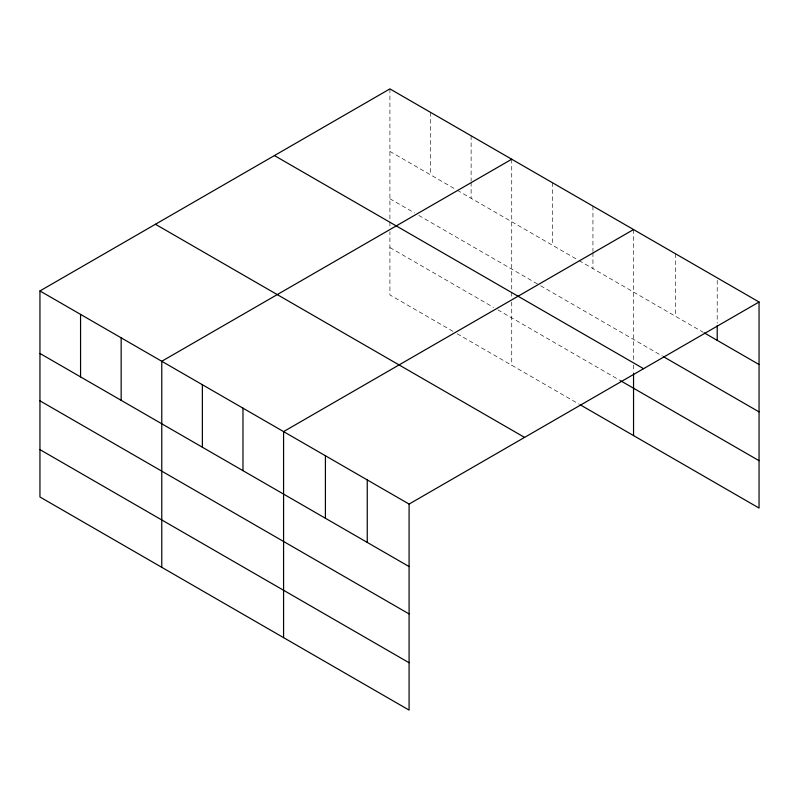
<?xml version="1.0" encoding="UTF-8"?>
<svg xmlns="http://www.w3.org/2000/svg" width="799" height="799" viewBox="0 0 799 799"><rect width="100%" height="100%" fill="white"/><g stroke="black" fill="none" stroke-linecap="round" stroke-linejoin="round"><path stroke-width="0.6" stroke-dasharray="4 3" d="M389.912 151.401L456.169 189.643M457.238 190.262L577.977 259.975M579.045 260.594L703.27 332.314M389.912 198.761L414.491 212.953M418.766 215.42L539.515 285.133M540.583 285.752L662.511 356.144M389.912 247.57L493.562 307.405M497.837 309.872L620.723 380.823M452.963 331.335L389.912 294.931L389.912 231.71M457.238 333.802L579.045 404.134M717.212 280.309L717.212 323.205M675.375 253.712L675.375 316.214M633.547 229.553L633.547 360.169M633.547 365.043L633.547 372.364M592.938 206.112L592.938 251.455M592.938 252.684L592.938 268.614M552.339 182.671L552.339 245.173M511.73 159.221L511.73 291.056M511.73 292.274L511.73 297.158M511.73 302.032L511.73 365.263M471.12 135.78L471.12 181.123M471.12 182.352L471.12 198.282M430.521 112.339L430.521 174.841M389.912 88.899L389.912 220.724M389.912 221.942L389.912 226.826"/><path stroke-width="1.2" d="M409.088 613.932L409.088 504.069L39.95 290.946L39.95 496.988L409.088 710.101L409.088 613.932L39.95 400.818M580.114 404.743L759.05 508.054L759.05 302.012L389.912 88.899L39.95 290.946M511.73 159.221L161.768 361.278L161.768 567.31M633.547 229.553L283.575 431.61L283.575 637.642M409.088 504.069L759.05 302.012M704.338 332.933L759.05 364.514M663.579 356.763L759.05 411.885M274.427 155.575L643.565 368.689M620.723 380.823L759.05 460.683M155.435 224.269L524.573 437.393M39.95 353.448L409.088 566.571M39.95 449.617L409.088 662.741M717.212 325.652L717.212 340.364M633.547 373.582L633.547 435.595M367.25 479.909L367.25 542.411M325.413 455.76L325.413 518.261M242.976 408.159L242.976 470.661M202.367 384.719L202.367 447.22M121.158 337.837L121.158 400.339M80.559 314.387L80.559 376.888"/></g></svg>
